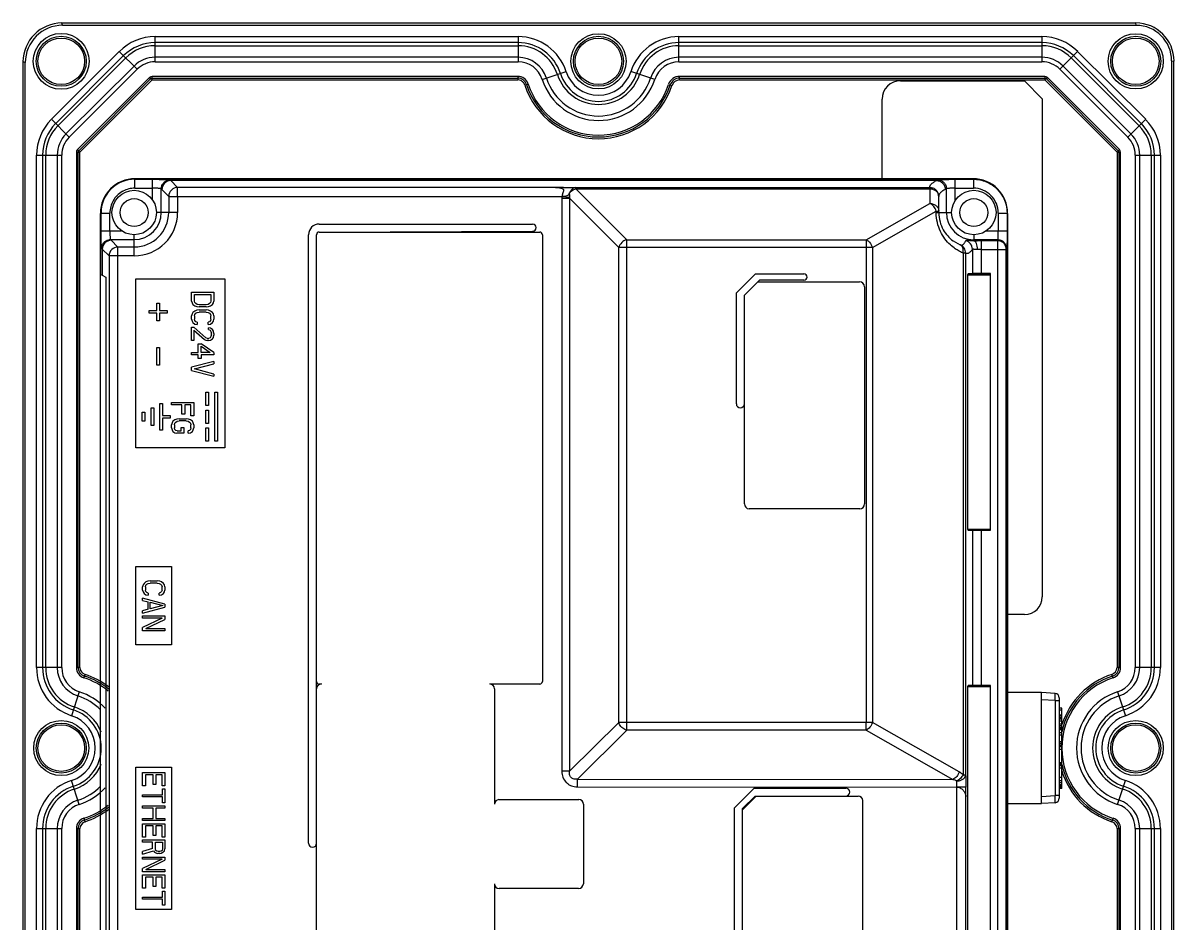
# Model space of a CAD drawing. Header units: millimetres. Extents: x 18 to 147, y 32 to 195.
# Drawn here: x 17.9 to 147.3, y 93.4 to 194.7 of the extents above; entities that cross this region are included whole.
import ezdxf

# ---------------------------------------------------------------- set-up
doc = ezdxf.new("R2010")
doc.units = ezdxf.units.MM
doc.header["$LTSCALE"] = 14.852079
doc.layers.get('0').update_dxf_attribs({"linetype": 'CONTINUOUS'})

msp = doc.modelspace()

# ---------------------------------------------------------------- linework, layer by layer
at = {"color": 7, "linetype": 'CONTINUOUS'}
for p, q in [((22.39, 194.47), (22.32, 194.72)), ((143.06, 194.72), (22.32, 194.72)), ((22.39, 194.47), (143.09, 194.47)), ((143.09, 194.47), (143.06, 194.72)), ((32.79, 190.37), (32.79, 193.21)), ((32.79, 193.21), (73.6, 193.21)), ((73.6, 193.21), (73.6, 190.37)), ((91.69, 190.37), (91.69, 193.21)), ((91.69, 193.21), (132.5, 193.21)), ((132.5, 193.21), (132.5, 190.37)), ((21.13, 183.9), (28.77, 191.54)), ((30.78, 189.54), (28.77, 191.54)), ((73.6, 192.53), (32.79, 192.53)), ((32.79, 192.17), (73.6, 192.17)), ((132.5, 192.53), (91.69, 192.53)), ((91.69, 192.17), (132.5, 192.17)), ((134.51, 189.54), (136.51, 191.54)), ((136.51, 191.54), (144.16, 183.9)), ((17.94, 190.35), (17.94, 36.06)), ((18.2, 190.28), (17.94, 190.35)), ((18.2, 35.95), (18.2, 190.28)), ((29.25, 191.06), (21.61, 183.41)), ((29.5, 190.81), (21.86, 183.16)), ((73.6, 190.88), (32.79, 190.88)), ((32.79, 190.37), (73.6, 190.37)), ((132.5, 190.88), (91.69, 190.88)), ((91.69, 190.37), (132.5, 190.37)), ((143.43, 183.16), (135.78, 190.81)), ((143.68, 183.41), (136.03, 191.06)), ((147.08, 190.47), (147.08, 35.97)), ((147.08, 190.47), (147.34, 190.44)), ((147.34, 36.03), (147.34, 190.44)), ((22.77, 182.25), (30.42, 189.89)), ((30.78, 189.54), (23.13, 181.89)), ((76.31, 188.39), (79.01, 189.26)), ((88.98, 188.39), (86.28, 189.26)), ((142.16, 181.89), (134.51, 189.54)), ((134.87, 189.89), (142.51, 182.25)), ((24.06, 180.49), (32.18, 188.61)), ((24.2, 180.35), (32.32, 188.47)), ((32.46, 188.32), (24.34, 180.21)), ((32.18, 188.61), (32.32, 188.47)), ((32.46, 188.32), (32.35, 188.43)), ((32.46, 188.52), (32.46, 188.72)), ((73.57, 188.72), (32.46, 188.72)), ((32.46, 188.52), (73.57, 188.52)), ((32.46, 188.32), (32.46, 188.51)), ((32.46, 188.32), (73.57, 188.32)), ((73.57, 188.72), (73.57, 188.32)), ((74.74, 187.87), (74.36, 187.75)), ((90.53, 187.83), (90.91, 187.71)), ((91.76, 188.32), (91.76, 188.72)), ((132.83, 188.72), (91.76, 188.72)), ((91.76, 188.52), (132.83, 188.52)), ((91.76, 188.32), (132.83, 188.32)), ((116.59, 188.22), (130.54, 188.22)), ((132.54, 186.22), (130.54, 188.22)), ((132.83, 188.72), (132.83, 188.32)), ((132.83, 188.32), (132.95, 188.45)), ((140.94, 180.21), (132.83, 188.32)), ((132.97, 188.47), (133.11, 188.61)), ((132.97, 188.47), (141.08, 180.35)), ((133.11, 188.61), (141.23, 180.49)), ((114.54, 177.22), (114.54, 186.18)), ((132.54, 186.22), (132.54, 130.23)), ((23.13, 181.89), (21.13, 183.9)), ((144.16, 183.9), (142.16, 181.89)), ((19.46, 122.27), (19.46, 179.88)), ((19.46, 179.88), (22.29, 179.88)), ((20.14, 179.88), (20.14, 122.27)), ((20.49, 122.27), (20.49, 179.88)), ((21.79, 179.88), (21.79, 122.27)), ((22.29, 122.27), (22.29, 179.88)), ((23.94, 180.21), (23.94, 122.29)), ((23.94, 180.21), (24.14, 180.21)), ((24.2, 180.35), (24.06, 180.49)), ((24.14, 122.29), (24.14, 180.21)), ((24.14, 180.21), (24.34, 180.21)), ((24.34, 180.21), (24.22, 180.33)), ((24.34, 122.29), (24.34, 180.21)), ((140.94, 180.21), (141.05, 180.32)), ((140.94, 180.21), (140.94, 122.29)), ((140.94, 180.21), (141.13, 180.21)), ((141.23, 180.49), (141.08, 180.35)), ((141.14, 180.21), (141.14, 122.29)), ((141.14, 180.21), (141.34, 180.21)), ((141.34, 122.29), (141.34, 180.21)), ((142.99, 179.88), (142.99, 122.27)), ((142.99, 179.88), (145.82, 179.88)), ((143.49, 122.27), (143.49, 179.88)), ((144.79, 179.88), (144.79, 122.27)), ((145.14, 122.27), (145.14, 179.88)), ((145.82, 179.88), (145.82, 122.27)), ((30.56, 177.21), (30.51, 177.16)), ((30.51, 176.16), (30.51, 177.16)), ((30.51, 177.16), (32.49, 177.16)), ((30.51, 176.16), (32.49, 176.16)), ((30.54, 177.22), (124.74, 177.22)), ((124.73, 177.21), (30.56, 177.21)), ((32.49, 174.86), (32.49, 177.16)), ((33.49, 173.42), (33.49, 176.09)), ((33.56, 176.02), (33.49, 176.09)), ((34.33, 175.24), (33.56, 176.02)), ((34.49, 177.09), (34.56, 177.02)), ((34.56, 177.02), (35.32, 176.24)), ((120.62, 177.02), (34.56, 177.02)), ((35.32, 175.24), (35.32, 176.24)), ((77.81, 176.24), (35.32, 176.24)), ((78.71, 176.24), (77.81, 176.24)), ((80.1, 176.09), (80.1, 176.22)), ((80.1, 176.22), (119.89, 176.22)), ((80.1, 176.09), (85.81, 170.36)), ((80.1, 176.09), (119.89, 176.09)), ((119.89, 176.22), (119.89, 176.09)), ((119.89, 176.09), (119.89, 174.45)), ((121.76, 173.42), (121.76, 176.09)), ((122.76, 174.81), (122.76, 177.16)), ((122.76, 177.16), (124.79, 177.16)), ((122.76, 176.16), (124.79, 176.16)), ((124.79, 177.16), (124.73, 177.21)), ((124.79, 177.16), (124.79, 176.16)), ((34.33, 175.24), (34.33, 173.42)), ((34.33, 175.24), (78.53, 175.24)), ((35.32, 175.24), (35.32, 173.43)), ((78.52, 175.05), (78.52, 110.61)), ((78.52, 175.05), (79.4, 175.05)), ((78.53, 175.24), (79.38, 175.16)), ((79.4, 175.05), (79.4, 110.61)), ((84.93, 169.48), (79.4, 175.05)), ((120.89, 174.72), (120.89, 175.22)), ((120.89, 173.57), (120.89, 174.72)), ((35.32, 173.42), (32.94, 173.42)), ((112.72, 170.36), (119.89, 174.45)), ((113.44, 169.48), (120.61, 173.58)), ((120.61, 173.42), (120.61, 173.58)), ((120.61, 173.58), (120.89, 173.58)), ((120.61, 173.42), (120.89, 173.42)), ((120.89, 173.42), (120.89, 173.58)), ((120.93, 173.42), (122.34, 173.42)), ((26.64, 53.12), (26.64, 173.32)), ((26.71, 173.36), (26.66, 173.31)), ((26.66, 173.31), (26.66, 166.47)), ((26.71, 171.38), (26.71, 173.36)), ((26.71, 173.36), (27.71, 173.36)), ((27.71, 171.38), (27.71, 173.36)), ((51.24, 172.12), (75.24, 172.12)), ((127.59, 173.36), (127.59, 171.34)), ((127.59, 173.36), (128.59, 173.36)), ((128.59, 173.36), (128.59, 171.34)), ((128.63, 173.31), (128.59, 173.36)), ((128.63, 53.14), (128.63, 173.31)), ((128.64, 173.32), (128.64, 53.12)), ((26.71, 171.38), (29.01, 171.38)), ((30.44, 169.54), (30.44, 170.92)), ((50.04, 102.52), (50.04, 170.92)), ((50.94, 80.95), (50.94, 170.92)), ((51.24, 171.22), (75.24, 171.33)), ((51.24, 171.22), (76.04, 171.22)), ((76.34, 170.92), (76.34, 120.72)), ((124.84, 170.92), (124.84, 170.35)), ((128.59, 171.34), (126.23, 171.34)), ((27.78, 170.38), (27.85, 170.3)), ((27.78, 170.38), (30.44, 170.38)), ((27.85, 170.3), (28.62, 169.54)), ((28.62, 70.52), (28.62, 169.54)), ((30.44, 169.54), (28.62, 169.54)), ((30.44, 168.54), (30.44, 169.54)), ((85.81, 115.24), (85.81, 170.36)), ((85.81, 170.36), (112.72, 170.36)), ((112.72, 170.36), (112.72, 116.11)), ((122.51, 170.24), (123.31, 169.79)), ((124.84, 170.25), (124.84, 170.35)), ((127.53, 170.35), (124.84, 170.35)), ((125.68, 170.26), (125.68, 166.55)), ((125.68, 170.26), (127.51, 170.26)), ((127.5, 170.26), (127.5, 56.11)), ((26.85, 169.3), (26.78, 169.38)), ((26.85, 169.3), (26.85, 166.37)), ((27.62, 168.54), (26.85, 169.3)), ((27.62, 168.54), (27.62, 71.52)), ((30.44, 168.54), (27.62, 168.54)), ((84.93, 116.11), (84.93, 169.48)), ((113.44, 169.48), (84.93, 169.48)), ((113.44, 169.48), (113.44, 116.11)), ((123.64, 168.87), (123.63, 110.22)), ((123.92, 168.87), (123.63, 168.87)), ((123.92, 168.87), (123.92, 110.22)), ((124.68, 169.31), (124.68, 166.55)), ((125.68, 169.26), (128.49, 169.26)), ((128.49, 57.11), (128.49, 169.26)), ((26.66, 166.47), (26.85, 166.37)), ((26.85, 166.37), (27.24, 166.17)), ((27.24, 166.17), (27.24, 72.22)), ((30.64, 146.97), (30.64, 165.97)), ((30.64, 165.97), (40.64, 165.97)), ((40.64, 165.97), (40.64, 146.97)), ((100.29, 166.52), (98.14, 164.38)), ((99.04, 164.12), (100.74, 165.82)), ((100.29, 166.52), (105.74, 166.52)), ((105.74, 165.82), (100.74, 165.82)), ((124.22, 166.52), (124.13, 166.43)), ((124.13, 166.43), (124.13, 137.82)), ((124.13, 166.43), (126.71, 166.43)), ((124.68, 166.55), (124.22, 166.54)), ((124.22, 166.52), (124.22, 166.54)), ((124.22, 166.52), (126.71, 166.52)), ((125.68, 166.55), (124.68, 166.55)), ((126.71, 166.55), (125.68, 166.55)), ((126.71, 137.7), (126.71, 166.55)), ((36.89, 163.47), (36.89, 164.47)), ((36.89, 164.47), (39.39, 164.47)), ((39.39, 164.47), (39.39, 163.47)), ((98.14, 151.92), (98.14, 164.38)), ((100.56, 165.62), (111.99, 165.62)), ((112.54, 165.08), (112.54, 140.66)), ((32.99, 162.4), (32.99, 163.25)), ((32.99, 163.25), (33.29, 163.25)), ((33.29, 163.25), (33.29, 162.4)), ((36.89, 163.47), (36.95, 163.27)), ((36.95, 163.27), (37.05, 163.1)), ((37.05, 163.1), (37.26, 162.93)), ((37.21, 163.47), (37.21, 164.22)), ((37.21, 164.22), (39.07, 164.22)), ((37.26, 163.31), (37.21, 163.47)), ((37.37, 163.18), (37.26, 163.31)), ((37.53, 163.1), (37.37, 163.18)), ((37.74, 163.06), (37.53, 163.1)), ((38.54, 163.06), (37.74, 163.06)), ((38.75, 163.1), (38.54, 163.06)), ((38.91, 163.18), (38.75, 163.1)), ((39.02, 163.31), (38.91, 163.18)), ((39.07, 163.47), (39.02, 163.31)), ((39.02, 162.93), (39.23, 163.1)), ((39.07, 164.22), (39.07, 163.47)), ((39.23, 163.1), (39.34, 163.27)), ((39.34, 163.27), (39.39, 163.47)), ((99.04, 140.66), (99.04, 164.12)), ((32.14, 162.1), (32.14, 162.4)), ((32.14, 162.4), (32.99, 162.4)), ((32.99, 162.1), (32.14, 162.1)), ((32.99, 161.25), (32.99, 162.1)), ((33.29, 162.4), (34.14, 162.4)), ((33.29, 162.1), (33.29, 161.25)), ((34.14, 162.1), (33.29, 162.1)), ((34.14, 162.4), (34.14, 162.1)), ((36.95, 162.02), (36.89, 161.81)), ((36.89, 161.43), (36.89, 161.81)), ((37.05, 162.18), (36.95, 162.02)), ((37.26, 162.35), (37.05, 162.18)), ((37.21, 161.81), (37.26, 161.97)), ((37.21, 161.81), (37.21, 161.43)), ((37.26, 162.93), (37.48, 162.85)), ((37.48, 162.43), (37.26, 162.35)), ((37.26, 161.97), (37.37, 162.1)), ((37.37, 162.1), (37.53, 162.18)), ((37.48, 162.85), (37.74, 162.81)), ((37.74, 162.47), (37.48, 162.43)), ((37.53, 162.18), (37.74, 162.22)), ((38.54, 162.81), (37.74, 162.81)), ((37.74, 162.47), (38.54, 162.47)), ((38.54, 162.22), (37.74, 162.22)), ((38.54, 162.81), (38.81, 162.85)), ((38.81, 162.43), (38.54, 162.47)), ((38.54, 162.22), (38.75, 162.18)), ((38.75, 162.18), (38.91, 162.1)), ((38.81, 162.85), (39.02, 162.93)), ((39.02, 162.35), (38.81, 162.43)), ((38.91, 162.1), (39.02, 161.97)), ((39.23, 162.18), (39.02, 162.35)), ((39.02, 161.97), (39.07, 161.81)), ((39.07, 161.43), (39.07, 161.81)), ((39.34, 162.02), (39.23, 162.18)), ((39.39, 161.81), (39.34, 162.02)), ((39.39, 161.81), (39.39, 161.43)), ((33.29, 161.25), (32.99, 161.25)), ((36.89, 161.43), (36.95, 161.22)), ((36.89, 159.02), (36.89, 160.52)), ((36.89, 160.52), (37.16, 160.52)), ((36.95, 161.22), (37.05, 161.06)), ((37.05, 161.06), (37.26, 160.89)), ((38.49, 159.35), (37.16, 160.52)), ((37.26, 161.27), (37.21, 161.43)), ((37.37, 161.14), (37.26, 161.27)), ((37.26, 160.89), (37.53, 160.85)), ((37.53, 161.1), (37.37, 161.14)), ((37.53, 161.1), (37.53, 160.85)), ((38.91, 161.14), (38.75, 161.1)), ((38.75, 160.85), (38.75, 161.1)), ((38.75, 160.85), (39.02, 160.89)), ((38.81, 160.27), (38.81, 160.47)), ((39.02, 160.43), (38.81, 160.47)), ((39.02, 161.27), (38.91, 161.14)), ((39.07, 161.43), (39.02, 161.27)), ((39.02, 160.89), (39.23, 161.06)), ((39.23, 161.06), (39.34, 161.22)), ((39.34, 161.22), (39.39, 161.43)), ((37.16, 160.18), (37.16, 159.02)), ((37.16, 160.18), (38.33, 159.14)), ((38.7, 159.27), (38.49, 159.35)), ((38.7, 159.27), (38.81, 159.27)), ((38.81, 160.27), (38.97, 160.18)), ((38.97, 159.35), (38.81, 159.27)), ((38.97, 160.18), (39.07, 160.06)), ((39.07, 159.47), (38.97, 159.35)), ((39.23, 160.27), (39.02, 160.43)), ((39.02, 159.06), (39.23, 159.22)), ((39.07, 160.06), (39.13, 159.85)), ((39.13, 159.68), (39.07, 159.47)), ((39.13, 159.68), (39.13, 159.85)), ((39.34, 160.1), (39.23, 160.27)), ((39.23, 159.22), (39.34, 159.39)), ((39.39, 159.81), (39.34, 160.1)), ((39.34, 159.39), (39.39, 159.64)), ((39.39, 159.81), (39.39, 159.64)), ((32.99, 156.25), (32.99, 158.25)), ((32.99, 158.25), (33.29, 158.25)), ((33.29, 158.25), (33.29, 156.25)), ((37.16, 159.02), (36.89, 159.02)), ((37.64, 157.68), (37.64, 158.68)), ((37.64, 158.68), (37.96, 158.68)), ((39.39, 157.68), (37.96, 158.68)), ((37.96, 157.68), (37.96, 158.39)), ((37.96, 158.39), (38.97, 157.68)), ((38.33, 159.14), (38.49, 159.06)), ((38.49, 159.06), (38.7, 159.02)), ((38.81, 159.02), (38.7, 159.02)), ((38.81, 159.02), (39.02, 159.06)), ((36.89, 157.43), (36.89, 157.68)), ((36.89, 157.68), (37.64, 157.68)), ((37.64, 157.43), (36.89, 157.43)), ((39.39, 156.68), (36.89, 156.02)), ((37.64, 157.02), (37.64, 157.43)), ((37.96, 157.02), (37.64, 157.02)), ((38.97, 157.68), (37.96, 157.68)), ((37.96, 157.43), (37.96, 157.02)), ((39.39, 157.43), (37.96, 157.43)), ((39.39, 157.68), (39.39, 157.43)), ((39.39, 156.68), (39.39, 156.43)), ((33.29, 156.25), (32.99, 156.25)), ((36.89, 155.68), (36.89, 156.02)), ((36.89, 155.68), (39.39, 155.02)), ((37.21, 155.85), (39.39, 156.43)), ((39.39, 155.27), (37.21, 155.85)), ((39.39, 155.27), (39.39, 155.02)), ((38.49, 151.72), (38.49, 153.22)), ((38.49, 153.22), (38.79, 153.22)), ((38.79, 153.22), (38.79, 151.72)), ((39.49, 147.72), (39.49, 153.22)), ((39.49, 153.22), (39.79, 153.22)), ((39.79, 153.22), (39.79, 147.72)), ((32.34, 149.47), (32.34, 151.47)), ((32.34, 151.47), (32.64, 151.47)), ((32.64, 151.47), (32.64, 149.47)), ((33.34, 148.97), (33.34, 151.97)), ((33.34, 151.97), (33.64, 151.97)), ((33.64, 151.97), (33.64, 150.62)), ((34.64, 151.82), (34.64, 152.07)), ((34.64, 152.07), (37.14, 152.07)), ((35.81, 151.82), (34.64, 151.82)), ((35.81, 150.74), (35.81, 151.82)), ((36.13, 151.82), (36.13, 150.74)), ((36.82, 151.82), (36.13, 151.82)), ((36.82, 150.57), (36.82, 151.82)), ((37.14, 152.07), (37.14, 150.57)), ((38.79, 151.72), (38.49, 151.72)), ((31.34, 149.97), (31.34, 150.97)), ((31.34, 150.97), (31.64, 150.97)), ((31.64, 150.97), (31.64, 149.97)), ((33.64, 150.62), (34.49, 150.62)), ((33.64, 150.32), (33.64, 148.97)), ((34.49, 150.32), (33.64, 150.32)), ((34.49, 150.62), (34.49, 150.32)), ((35.01, 150.12), (34.8, 149.95)), ((35.23, 150.2), (35.01, 150.12)), ((35.49, 150.24), (35.23, 150.2)), ((35.49, 150.24), (36.29, 150.24)), ((36.13, 150.74), (35.81, 150.74)), ((36.56, 150.2), (36.29, 150.24)), ((36.77, 150.12), (36.56, 150.2)), ((36.98, 149.95), (36.77, 150.12)), ((37.14, 150.57), (36.82, 150.57)), ((38.49, 149.72), (38.49, 151.22)), ((38.49, 151.22), (38.79, 151.22)), ((38.79, 151.22), (38.79, 149.72)), ((31.64, 149.97), (31.34, 149.97)), ((32.64, 149.47), (32.34, 149.47)), ((33.64, 148.97), (33.34, 148.97)), ((34.7, 149.78), (34.64, 149.57)), ((34.64, 149.2), (34.64, 149.57)), ((34.64, 149.2), (34.7, 148.99)), ((34.8, 149.95), (34.7, 149.78)), ((34.7, 148.99), (34.8, 148.82)), ((34.8, 148.82), (35.01, 148.66)), ((34.96, 149.57), (35.01, 149.74)), ((34.96, 149.57), (34.96, 149.2)), ((35.01, 149.03), (34.96, 149.2)), ((35.01, 149.74), (35.12, 149.87)), ((35.12, 148.91), (35.01, 149.03)), ((35.12, 149.87), (35.28, 149.95)), ((35.28, 148.87), (35.12, 148.91)), ((35.28, 149.95), (35.49, 149.99)), ((35.28, 148.87), (35.71, 148.87)), ((36.29, 149.99), (35.49, 149.99)), ((35.71, 148.87), (35.71, 149.24)), ((35.71, 149.24), (36.03, 149.24)), ((36.03, 149.24), (36.03, 148.62)), ((36.29, 149.99), (36.5, 149.95)), ((36.5, 149.95), (36.66, 149.87)), ((36.66, 148.91), (36.5, 148.87)), ((36.5, 148.62), (36.5, 148.87)), ((36.66, 149.87), (36.77, 149.74)), ((36.77, 149.03), (36.66, 148.91)), ((36.77, 149.74), (36.82, 149.57)), ((36.82, 149.2), (36.77, 149.03)), ((36.77, 148.66), (36.98, 148.82)), ((36.82, 149.2), (36.82, 149.57)), ((37.09, 149.78), (36.98, 149.95)), ((36.98, 148.82), (37.09, 148.99)), ((37.14, 149.57), (37.09, 149.78)), ((37.09, 148.99), (37.14, 149.2)), ((37.14, 149.57), (37.14, 149.2)), ((38.79, 149.72), (38.49, 149.72)), ((38.49, 147.72), (38.49, 149.22)), ((38.49, 149.22), (38.79, 149.22)), ((38.79, 149.22), (38.79, 147.72)), ((35.01, 148.66), (35.23, 148.62)), ((36.03, 148.62), (35.23, 148.62)), ((36.5, 148.62), (36.77, 148.66)), ((38.79, 147.72), (38.49, 147.72)), ((39.79, 147.72), (39.49, 147.72)), ((40.64, 146.97), (30.64, 146.97)), ((112.01, 140.12), (99.58, 140.12)), ((124.13, 137.82), (126.71, 137.82)), ((124.13, 137.82), (124.22, 137.72)), ((124.22, 137.72), (126.71, 137.72)), ((124.22, 137.71), (124.22, 137.72)), ((124.22, 137.71), (124.68, 137.7)), ((124.68, 137.7), (125.68, 137.7)), ((124.68, 137.7), (124.68, 120.25)), ((126.71, 137.7), (125.68, 137.7)), ((125.68, 137.7), (125.68, 120.25)), ((30.64, 124.82), (30.64, 133.62)), ((30.64, 133.62), (34.64, 133.62)), ((34.64, 133.62), (34.64, 124.82)), ((32.24, 132.02), (31.98, 131.98)), ((32.24, 132.02), (33.04, 132.02)), ((33.31, 131.98), (33.04, 132.02)), ((31.45, 131.57), (31.39, 131.36)), ((31.39, 130.98), (31.39, 131.36)), ((31.39, 130.98), (31.45, 130.77)), ((31.55, 131.73), (31.45, 131.57)), ((31.45, 130.77), (31.55, 130.61)), ((31.76, 131.9), (31.55, 131.73)), ((31.71, 131.36), (31.76, 131.52)), ((31.71, 131.36), (31.71, 130.98)), ((31.76, 130.82), (31.71, 130.98)), ((31.98, 131.98), (31.76, 131.9)), ((31.76, 131.52), (31.87, 131.65)), ((31.87, 130.69), (31.76, 130.82)), ((31.87, 131.65), (32.03, 131.73)), ((32.03, 131.73), (32.24, 131.77)), ((33.04, 131.77), (32.24, 131.77)), ((33.04, 131.77), (33.25, 131.73)), ((33.25, 131.73), (33.41, 131.65)), ((33.52, 131.9), (33.31, 131.98)), ((33.41, 131.65), (33.52, 131.52)), ((33.52, 130.82), (33.41, 130.69)), ((33.73, 131.73), (33.52, 131.9)), ((33.52, 131.52), (33.57, 131.36)), ((33.57, 130.98), (33.52, 130.82)), ((33.57, 130.98), (33.57, 131.36)), ((33.84, 131.57), (33.73, 131.73)), ((33.73, 130.61), (33.84, 130.77)), ((33.89, 131.36), (33.84, 131.57)), ((33.84, 130.77), (33.89, 130.98)), ((33.89, 131.36), (33.89, 130.98)), ((31.39, 129.82), (31.39, 130.07)), ((33.89, 129.4), (31.39, 130.07)), ((31.39, 129.82), (32.03, 129.65)), ((31.55, 130.61), (31.76, 130.44)), ((31.76, 130.44), (32.03, 130.4)), ((32.03, 130.65), (31.87, 130.69)), ((32.03, 130.65), (32.03, 130.4)), ((32.03, 128.82), (32.03, 129.65)), ((32.24, 128.86), (32.24, 129.61)), ((32.24, 129.61), (33.68, 129.23)), ((33.41, 130.69), (33.25, 130.65)), ((33.25, 130.4), (33.25, 130.65)), ((33.25, 130.4), (33.52, 130.44)), ((33.52, 130.44), (33.73, 130.61)), ((33.89, 129.4), (33.89, 129.07)), ((31.39, 128.4), (33.89, 129.07)), ((32.03, 128.82), (31.39, 128.65)), ((31.39, 128.4), (31.39, 128.65)), ((33.68, 129.23), (32.24, 128.86)), ((130.53, 128.22), (128.64, 128.22)), ((31.39, 127.82), (31.39, 128.07)), ((31.39, 128.07), (33.89, 128.07)), ((33.57, 127.82), (31.39, 126.77)), ((33.57, 127.82), (31.39, 127.82)), ((31.76, 126.65), (33.89, 127.69)), ((33.89, 128.07), (33.89, 127.69)), ((31.39, 126.4), (31.39, 126.77)), ((33.89, 126.4), (31.39, 126.4)), ((31.76, 126.65), (33.89, 126.65)), ((33.89, 126.65), (33.89, 126.4)), ((34.64, 124.82), (30.64, 124.82)), ((22.29, 122.27), (19.46, 122.27)), ((24.34, 122.29), (23.94, 122.29)), ((141.34, 122.29), (140.94, 122.29)), ((145.82, 122.27), (142.99, 122.27)), ((24.79, 121.12), (24.92, 121.5)), ((51.49, 120.42), (51.24, 120.42)), ((76.04, 120.42), (70.41, 120.42)), ((140.49, 121.12), (140.37, 121.5)), ((24.27, 119.56), (23.41, 116.86)), ((70.94, 119.89), (70.94, 106.91)), ((124.22, 120.22), (124.13, 120.13)), ((124.13, 120.13), (126.71, 120.13)), ((124.13, 120.13), (124.13, 60.02)), ((124.68, 120.25), (124.22, 120.24)), ((124.22, 120.22), (124.22, 120.24)), ((124.22, 120.22), (126.71, 120.22)), ((125.68, 120.25), (124.68, 120.25)), ((126.71, 120.25), (125.68, 120.25)), ((126.71, 59.9), (126.71, 120.25)), ((132.44, 119.47), (128.64, 119.47)), ((133.98, 119.37), (132.44, 119.47)), ((132.44, 106.97), (132.44, 119.47)), ((141.01, 119.56), (141.88, 116.86)), ((133.98, 118.57), (132.44, 118.64)), ((133.98, 118.57), (134.44, 118.57)), ((133.98, 118.57), (133.98, 107.9)), ((134.44, 118.87), (134.44, 107.58)), ((134.74, 117.72), (134.44, 117.72)), ((134.74, 117.47), (134.44, 117.47)), ((134.74, 116.92), (134.44, 116.92)), ((134.74, 116.88), (134.44, 116.88)), ((134.74, 116.8), (134.44, 116.8)), ((134.74, 116.63), (134.44, 116.63)), ((134.74, 116.47), (134.44, 116.47)), ((134.74, 108.68), (134.74, 117.72)), ((84.93, 116.11), (79.4, 110.61)), ((80.27, 109.73), (85.81, 115.24)), ((112.72, 116.11), (84.93, 116.11)), ((112.72, 115.23), (85.81, 115.24)), ((113.44, 116.11), (112.72, 116.11)), ((112.72, 115.23), (112.72, 116.11)), ((112.72, 115.23), (122.48, 109.7)), ((123.19, 110.56), (113.44, 116.11)), ((134.74, 116.26), (134.44, 116.26)), ((134.74, 115.92), (134.44, 115.92)), ((134.74, 115.72), (134.44, 115.72)), ((134.74, 115.55), (134.44, 115.55)), ((134.74, 115.38), (134.44, 115.38)), ((134.74, 115.3), (134.44, 115.3)), ((134.74, 115.26), (134.44, 115.26)), ((134.74, 114.92), (134.44, 114.92)), ((134.74, 114.67), (134.44, 114.67)), ((134.74, 113.92), (134.44, 113.92)), ((134.74, 113.72), (134.44, 113.72)), ((134.74, 113.55), (134.44, 113.55)), ((134.74, 113.42), (134.44, 113.42)), ((134.74, 113.38), (134.44, 113.38)), ((134.74, 113.34), (134.44, 113.34)), ((134.74, 113.05), (134.44, 113.05)), ((134.74, 111.55), (134.44, 111.55)), ((134.74, 111.47), (134.44, 111.47)), ((134.74, 111.38), (134.44, 111.38)), ((134.74, 111.34), (134.44, 111.34)), ((30.64, 95.07), (30.64, 111.07)), ((30.64, 111.07), (34.64, 111.07)), ((31.39, 108.97), (31.39, 110.47)), ((31.39, 110.47), (33.89, 110.47)), ((31.71, 110.22), (31.71, 108.97)), ((32.56, 110.22), (31.71, 110.22)), ((32.56, 109.14), (32.56, 110.22)), ((32.88, 110.22), (32.88, 109.14)), ((33.57, 110.22), (32.88, 110.22)), ((33.57, 108.97), (33.57, 110.22)), ((33.89, 110.47), (33.89, 108.97)), ((34.64, 111.07), (34.64, 95.07)), ((79.4, 110.61), (78.52, 110.61)), ((123.63, 110.22), (123.92, 110.22)), ((134.74, 111.22), (134.44, 111.22)), ((134.74, 110.97), (134.44, 110.97)), ((24.27, 106.89), (23.41, 109.59)), ((31.71, 108.97), (31.39, 108.97)), ((32.88, 109.14), (32.56, 109.14)), ((33.89, 108.97), (33.57, 108.97)), ((80.27, 108.87), (80.27, 109.74)), ((80.27, 109.73), (122.48, 109.7)), ((80.27, 108.87), (122.94, 108.82)), ((100.15, 108.72), (97.94, 106.51)), ((100.15, 108.72), (110.44, 108.72)), ((123.94, 108.82), (122.94, 108.82)), ((122.94, 57.52), (122.94, 108.82)), ((123.94, 107.74), (123.94, 108.82)), ((134.74, 109.92), (134.44, 109.92)), ((134.74, 109.55), (134.44, 109.55)), ((134.74, 109.31), (134.44, 109.31)), ((134.74, 109.1), (134.44, 109.1)), ((134.74, 108.93), (134.44, 108.93)), ((134.74, 108.77), (134.44, 108.77)), ((141.01, 106.89), (141.88, 109.59)), ((31.39, 107.72), (31.39, 107.97)), ((31.39, 107.97), (33.63, 107.97)), ((33.63, 107.72), (31.39, 107.72)), ((33.63, 107.97), (33.63, 108.64)), ((33.63, 108.64), (33.89, 108.64)), ((33.63, 107.06), (33.63, 107.72)), ((33.89, 108.64), (33.89, 107.06)), ((71.45, 107.42), (80.44, 107.42)), ((98.84, 106.42), (100.24, 107.82)), ((100.37, 107.82), (98.84, 106.29)), ((100.24, 107.82), (111.84, 107.82)), ((123.94, 57.52), (123.94, 107.74)), ((132.44, 107.77), (133.98, 107.9)), ((134.44, 107.9), (133.98, 107.9)), ((134.74, 108.68), (134.44, 108.68)), ((31.39, 106.47), (31.39, 106.72)), ((31.39, 106.72), (33.89, 106.72)), ((32.56, 106.47), (31.39, 106.47)), ((32.56, 105.31), (32.56, 106.47)), ((32.88, 106.47), (32.88, 105.31)), ((33.89, 106.47), (32.88, 106.47)), ((33.89, 107.06), (33.63, 107.06)), ((33.89, 106.72), (33.89, 106.47)), ((80.94, 106.92), (80.94, 97.97)), ((97.94, 77.91), (97.94, 106.51)), ((98.84, 53.33), (98.84, 106.42)), ((112.34, 107.32), (112.34, 53.32)), ((128.64, 106.97), (132.44, 106.97)), ((133.98, 107.08), (132.44, 106.97)), ((24.79, 105.33), (24.91, 104.95)), ((31.39, 105.06), (31.39, 105.31)), ((31.39, 105.31), (32.56, 105.31)), ((33.89, 105.06), (31.39, 105.06)), ((32.88, 105.31), (33.89, 105.31)), ((33.89, 105.31), (33.89, 105.06)), ((140.49, 105.33), (140.37, 104.95)), ((19.46, 46.57), (19.46, 104.18)), ((19.46, 104.18), (22.29, 104.18)), ((20.14, 104.18), (20.14, 46.57)), ((20.49, 46.57), (20.49, 104.18)), ((21.79, 104.18), (21.79, 46.57)), ((22.29, 46.57), (22.29, 104.18)), ((23.94, 104.16), (23.94, 46.24)), ((23.94, 104.16), (24.34, 104.16)), ((24.14, 46.24), (24.14, 104.16)), ((24.34, 46.24), (24.34, 104.16)), ((31.39, 103.22), (31.39, 104.72)), ((31.39, 104.72), (33.89, 104.72)), ((31.71, 104.47), (31.71, 103.22)), ((32.56, 104.47), (31.71, 104.47)), ((32.56, 103.39), (32.56, 104.47)), ((32.88, 104.47), (32.88, 103.39)), ((33.57, 104.47), (32.88, 104.47)), ((33.57, 103.22), (33.57, 104.47)), ((33.89, 104.72), (33.89, 103.22)), ((140.94, 104.16), (141.34, 104.16)), ((140.94, 104.16), (140.94, 46.24)), ((141.14, 104.16), (141.14, 46.24)), ((141.34, 46.24), (141.34, 104.16)), ((142.99, 104.18), (145.82, 104.18)), ((142.99, 104.18), (142.99, 46.57)), ((143.49, 46.57), (143.49, 104.18)), ((144.79, 104.18), (144.79, 46.57)), ((145.14, 46.57), (145.14, 104.18)), ((145.82, 104.18), (145.82, 46.57)), ((31.71, 103.22), (31.39, 103.22)), ((31.39, 102.64), (31.39, 102.89)), ((31.39, 102.89), (33.89, 102.89)), ((32.51, 102.64), (31.39, 102.64)), ((32.51, 101.93), (32.51, 102.64)), ((32.88, 103.39), (32.56, 103.39)), ((32.83, 101.85), (32.83, 102.64)), ((32.83, 102.64), (33.63, 102.64)), ((33.89, 103.22), (33.57, 103.22)), ((33.63, 102.64), (33.63, 101.85)), ((33.89, 102.89), (33.89, 101.89)), ((32.51, 101.93), (31.39, 101.6)), ((31.39, 101.31), (32.62, 101.68)), ((31.39, 101.31), (31.39, 101.6)), ((31.39, 100.72), (31.39, 100.97)), ((31.39, 100.97), (33.89, 100.97)), ((32.62, 101.68), (32.72, 101.52)), ((32.72, 101.52), (32.94, 101.39)), ((32.88, 101.72), (32.83, 101.85)), ((32.99, 101.64), (32.88, 101.72)), ((32.94, 101.39), (33.09, 101.35)), ((33.15, 101.6), (32.99, 101.64)), ((33.31, 101.35), (33.09, 101.35)), ((33.31, 101.6), (33.15, 101.6)), ((33.47, 101.64), (33.31, 101.6)), ((33.31, 101.35), (33.47, 101.39)), ((33.57, 101.72), (33.47, 101.64)), ((33.47, 101.39), (33.68, 101.52)), ((33.63, 101.85), (33.57, 101.72)), ((33.68, 101.52), (33.84, 101.68)), ((33.84, 101.68), (33.89, 101.89)), ((33.89, 100.97), (33.89, 100.6)), ((33.57, 100.72), (31.39, 99.68)), ((33.57, 100.72), (31.39, 100.72)), ((31.39, 99.31), (31.39, 99.68)), ((31.76, 99.56), (33.89, 100.6)), ((33.89, 99.31), (31.39, 99.31)), ((31.39, 97.47), (31.39, 98.97)), ((31.39, 98.97), (33.89, 98.97)), ((31.71, 98.72), (31.71, 97.47)), ((32.56, 98.72), (31.71, 98.72)), ((31.76, 99.56), (33.89, 99.56)), ((32.56, 97.64), (32.56, 98.72)), ((32.88, 98.72), (32.88, 97.64)), ((33.57, 98.72), (32.88, 98.72)), ((33.57, 97.47), (33.57, 98.72)), ((33.89, 99.56), (33.89, 99.31)), ((33.89, 98.97), (33.89, 97.47)), ((31.71, 97.47), (31.39, 97.47)), ((32.88, 97.64), (32.56, 97.64)), ((33.89, 97.47), (33.57, 97.47)), ((33.63, 96.47), (33.63, 97.14)), ((33.63, 97.14), (33.89, 97.14)), ((33.89, 97.14), (33.89, 95.56)), ((70.94, 97.95), (70.94, 80.91)), ((80.4, 97.42), (71.47, 97.42)), ((31.39, 96.22), (31.39, 96.47)), ((31.39, 96.47), (33.63, 96.47)), ((33.63, 96.22), (31.39, 96.22)), ((33.63, 95.56), (33.63, 96.22)), ((34.64, 95.07), (30.64, 95.07)), ((33.89, 95.56), (33.63, 95.56))]:
    msp.add_line(p, q, dxfattribs=at)
for centre, radius in [((22.24, 190.42), 3.14), ((22.24, 190.42), 2.81), ((22.24, 190.42), 2.62), ((82.64, 190.42), 3.1), ((82.64, 190.42), 2.81), ((82.64, 190.42), 2.62), ((143.04, 190.42), 3.1), ((143.04, 190.42), 2.81), ((143.04, 190.42), 2.62), ((30.44, 173.42), 2.5), ((30.44, 173.42), 1.57), ((124.84, 173.42), 2.5), ((124.84, 173.42), 1.57), ((22.24, 113.22), 3.1), ((22.24, 113.22), 2.81), ((22.24, 113.22), 2.62), ((143.04, 113.22), 3.1), ((143.04, 113.22), 2.81), ((143.04, 113.22), 2.62)]:
    msp.add_circle(centre, radius, dxfattribs=at)
for centre, radius, start, end in [((22.32, 190.35), 4.38, 90.004, 179.996), ((22.39, 190.28), 4.19, 90.004, 179.996), ((143.06, 190.44), 4.29, 0.004, 89.996), ((143.09, 190.47), 3.99, 0.004, 89.996), ((32.79, 187.52), 5.68, 90, 135), ((73.6, 187.52), 5.68, 17.7735, 90), ((91.69, 187.52), 5.68, 90, 162.2261), ((132.5, 187.52), 5.68, 45, 90), ((32.79, 187.52), 5, 90, 135), ((32.79, 187.52), 4.65, 90, 135), ((73.6, 187.52), 5, 17.774, 90), ((73.6, 187.52), 4.65, 17.774, 90), ((91.69, 187.52), 5, 90, 162.226), ((91.69, 187.52), 4.65, 90, 162.226), ((132.5, 187.52), 5, 45, 90), ((132.5, 187.52), 4.65, 45, 90), ((32.79, 187.52), 3.35, 90, 135), ((32.79, 187.52), 2.85, 90, 135), ((73.6, 187.52), 3.35, 17.774, 90), ((73.6, 187.52), 2.85, 17.774, 90), ((91.69, 187.52), 3.35, 90, 162.226), ((91.69, 187.52), 2.85, 90, 162.226), ((132.5, 187.52), 3.35, 45, 90), ((132.5, 187.52), 2.85, 45, 90), ((82.64, 190.42), 4.85, 197.7739, 342.226), ((82.64, 190.42), 4.5, 197.774, 342.226), ((82.64, 190.42), 3.82, 197.7747, 342.2259), ((32.46, 188.32), 0.4, 90, 135), ((32.46, 188.32), 0.2, 90, 135), ((73.57, 187.5), 1.23, 17.9021, 90), ((73.57, 187.5), 1.03, 17.9021, 90), ((82.64, 190.42), 8.7, 197.8838, 341.8039), ((82.64, 190.42), 8.5, 197.9021, 341.8039), ((82.64, 190.42), 8.3, 197.9021, 341.8039), ((82.64, 190.42), 6.65, 197.774, 342.226), ((82.64, 190.42), 6.15, 197.7739, 342.226), ((91.76, 187.43), 1.3, 90, 161.8039), ((91.76, 187.43), 1.1, 90, 161.8039), ((91.76, 187.43), 0.897, 90, 161.8039), ((116.59, 186.18), 2.05, 90, 180), ((132.83, 188.32), 0.4, 45, 90), ((132.83, 188.32), 0.2, 45, 90), ((25.14, 179.88), 5.68, 135, 180), ((140.14, 179.88), 5.68, 360, 45), ((25.14, 179.88), 5, 135, 180), ((25.14, 179.88), 4.65, 135, 180), ((140.14, 179.88), 4.65, 0, 45), ((140.14, 179.88), 5, 0, 45), ((25.14, 179.88), 3.35, 135, 180), ((25.14, 179.88), 2.85, 135, 180), ((140.14, 179.88), 2.85, 0, 45), ((140.14, 179.88), 3.35, 0, 45), ((24.34, 180.21), 0.4, 135, 180), ((24.34, 180.21), 0.2, 135, 180), ((140.94, 180.21), 0.2, 0, 45), ((140.94, 180.21), 0.4, 0, 45), ((30.54, 173.32), 3.9, 90.004, 179.996), ((30.56, 173.31), 3.9, 90.0088, 179.9944), ((30.51, 173.36), 3.8, 89.9928, 180.0072), ((34.56, 176.01), 1, 90.0774, 179.9163), ((35.33, 175.24), 1, 90.0778, 179.9213), ((123.18, 172.5), 5.19, 117.7485, 119.5563), ((124.2, 171.47), 5.23, 117.8081, 119.5993), ((124.72, 173.31), 3.9, 0.0088, 89.9944), ((124.74, 173.32), 3.9, 0.004, 89.996), ((30.52, 173.35), 2.81, 118.2615, 120.427), ((80.62, 175.05), 2.1, 174.7058, 180.028), ((80.66, 175.25), 1.28, 183.9826, 189.1797), ((30.44, 173.43), 4.88, 270.0096, 360), ((30.44, 173.43), 3.05, 270.0026, 359.9971), ((30.44, 173.43), 3.88, 270.0026, 359.9971), ((126.23, 173.47), 5.62, 180.4961, 181.0197), ((124.84, 173.43), 3.08, 180.004, 269.996), ((51.24, 170.92), 1.2, 90, 180), ((75.24, 171.72), 0.4, 270.2387, 90), ((51.24, 170.92), 0.3, 90.2387, 180), ((76.04, 170.92), 0.3, 0, 90), ((27.85, 169.3), 1, 90.0795, 179.9187), ((28.62, 168.54), 1, 90.0787, 179.9209), ((122.29, 172.62), 5.71, 335.5834, 336.4953), ((123.3, 171.62), 5.7, 335.628, 336.5431), ((105.74, 166.17), 0.35, 270, 90), ((111.99, 165.08), 0.549, 0, 90), ((98.59, 151.92), 0.45, 180, 360), ((99.58, 140.66), 0.535, 180, 270), ((112.01, 140.66), 0.536, 270, 360), ((130.53, 130.23), 2.01, 270, 360), ((25.14, 122.27), 5.68, 180, 252.2261), ((25.14, 122.27), 5, 180, 252.226), ((25.14, 122.27), 4.65, 180, 252.226), ((25.14, 122.27), 3.35, 180, 252.226), ((25.14, 122.27), 2.85, 180, 252.226), ((25.17, 122.29), 1.23, 180, 252.1075), ((25.17, 122.29), 1.03, 180, 252.1075), ((25.17, 122.29), 0.827, 180, 252.1075), ((140.11, 122.29), 0.828, 287.8964, 360), ((140.11, 122.29), 1.03, 287.8964, 360), ((140.11, 122.29), 1.23, 287.8964, 360), ((140.14, 122.27), 2.85, 287.774, 0), ((140.14, 122.27), 3.35, 287.774, 360), ((140.14, 122.27), 4.65, 287.774, 360), ((140.14, 122.27), 5, 287.774, 360), ((140.14, 122.27), 5.68, 287.7739, 360), ((22.24, 113.22), 8.3, 50.5315, 72.1075), ((22.24, 113.22), 8.5, 51.3428, 72.1075), ((22.24, 113.22), 8.7, 52.4369, 72.1075), ((51.24, 120.72), 0.3, 180, 270), ((51.49, 119.88), 0.546, 90, 180), ((70.41, 119.89), 0.536, 0, 90), ((76.04, 120.72), 0.3, 270, 360), ((143.04, 113.22), 8.5, 107.8964, 167.6147), ((143.04, 113.22), 8.3, 107.8964, 252.1197), ((143.04, 113.22), 8.7, 107.8964, 162.3073), ((22.24, 113.22), 6.15, 44.1374, 72.226), ((22.24, 113.22), 6.65, 42.2041, 72.226), ((133.94, 118.87), 0.5, 0, 86.1371), ((143.04, 113.22), 6.65, 107.774, 252.226), ((143.04, 113.22), 6.15, 107.774, 252.226), ((22.24, 113.22), 4.85, 21.8235, 72.226), ((143.04, 113.22), 4.85, 107.774, 252.226), ((22.24, 113.22), 3.82, 287.7747, 72.2259), ((22.24, 113.22), 4.5, 287.774, 72.226), ((143.04, 113.22), 4.5, 107.774, 252.226), ((143.04, 113.22), 3.82, 107.7741, 252.2259), ((22.24, 113.22), 4.85, 287.7739, 338.1765), ((143.04, 113.22), 8.5, 192.6406, 252.1197), ((143.04, 113.22), 8.7, 197.1232, 252.1197), ((25.14, 104.18), 5.68, 107.7735, 180), ((25.14, 104.18), 5, 107.774, 180), ((22.24, 113.22), 6.15, 287.7739, 315.8626), ((22.24, 113.22), 6.65, 287.774, 317.7959), ((110.44, 108.27), 0.45, 270, 90), ((140.14, 104.18), 5, 0, 72.226), ((140.14, 104.18), 5.68, 0, 72.2261), ((25.14, 104.18), 4.65, 107.774, 180), ((71.45, 106.91), 0.51, 90, 180), ((80.44, 106.92), 0.502, 0, 90), ((111.84, 107.32), 0.507, 0, 90), ((133.94, 107.58), 0.5, 273.8629, 360), ((140.14, 104.18), 4.65, 0, 72.226), ((25.14, 104.18), 3.35, 107.774, 180), ((25.14, 104.18), 2.85, 107.774, 180), ((22.24, 113.22), 8.3, 287.8862, 309.4684), ((22.24, 113.22), 8.5, 287.8862, 308.6569), ((22.24, 113.22), 8.7, 287.8862, 307.5663), ((140.14, 104.18), 2.85, 360, 72.226), ((140.14, 104.18), 3.35, 0, 72.226), ((25.17, 104.16), 1.23, 107.8862, 180), ((25.17, 104.16), 1.03, 107.8862, 180), ((25.17, 104.16), 0.826, 107.8862, 180), ((140.12, 104.16), 0.824, 0, 72.1197), ((140.12, 104.16), 1.02, 0, 72.1197), ((140.12, 104.16), 1.22, 0, 72.1197), ((50.49, 102.52), 0.45, 180, 360), ((71.47, 97.95), 0.524, 180, 270), ((80.4, 97.97), 0.541, 270, 360)]:
    msp.add_arc(centre, radius, start, end, dxfattribs=at)
for points in [[(73.91, 188.25), (73.81, 188.3), (73.69, 188.32), (73.57, 188.32)], [(74.19, 188.05), (74.11, 188.14), (74.02, 188.21), (73.91, 188.25)], [(74.36, 187.75), (74.33, 187.86), (74.27, 187.97), (74.19, 188.05)]]:
    msp.add_open_spline(points, degree=3, dxfattribs=at)
for points, knots in [([(30.51, 176.16), (30.28, 176.16), (29.82, 176.1), (29.39, 175.94), (29.18, 175.83)], [0, 0, 0, 0, 0.500068, 1, 1, 1, 1]), ([(32.49, 177.16), (32.62, 177.16), (32.87, 177.16), (33.23, 177.15), (33.57, 177.15), (33.87, 177.14), (34.08, 177.13), (34.23, 177.12), (34.31, 177.12), (34.38, 177.11), (34.44, 177.11), (34.47, 177.1), (34.49, 177.1), (34.49, 177.09)], [0, 0, 0, 0, 0.190868, 0.37466, 0.544582, 0.694546, 0.818947, 0.870168, 0.913388, 0.948157, 0.974245, 0.991509, 1, 1, 1, 1]), ([(33.49, 176.09), (33.49, 176.1), (33.48, 176.1), (33.46, 176.11), (33.44, 176.11), (33.39, 176.12), (33.3, 176.13), (33.18, 176.14), (33.03, 176.15), (32.86, 176.16), (32.68, 176.16), (32.56, 176.16), (32.49, 176.16)], [0, 0, 0, 0, 0.010223, 0.028319, 0.05487, 0.089887, 0.184405, 0.308516, 0.45793, 0.627116, 0.81005, 1, 1, 1, 1]), ([(33.49, 176.09), (33.49, 176.22), (33.54, 176.48), (33.77, 176.82), (34.1, 177.04), (34.36, 177.09), (34.49, 177.09)], [0, 0, 0, 0, 0.249946, 0.49999, 0.750039, 1, 1, 1, 1]), ([(77.81, 176.24), (77.89, 176.24), (78.03, 176.24), (78.22, 176.21), (78.36, 176.19), (78.46, 176.16), (78.56, 176.13), (78.64, 176.08), (78.7, 176), (78.72, 175.91), (78.7, 175.81), (78.67, 175.71), (78.63, 175.6), (78.58, 175.45), (78.55, 175.32), (78.53, 175.24)], [0, 0, 0, 0, 0.129373, 0.256901, 0.319424, 0.380507, 0.439645, 0.494761, 0.545595, 0.597543, 0.654894, 0.718057, 0.785177, 0.855186, 1, 1, 1, 1]), ([(78.71, 176.24), (78.85, 176.24), (79.31, 176.24), (79.77, 176.23), (80.1, 176.22)], [0, 0, 0, 0, 0.288252, 1, 1, 1, 1]), ([(79.36, 175.54), (79.44, 175.68), (79.66, 175.91), (79.95, 176.06), (80.1, 176.09)], [0, 0, 0, 0, 0.508057, 1, 1, 1, 1]), ([(80.1, 176.22), (80.01, 176.22), (79.87, 176.18), (79.7, 176.08), (79.63, 176.01), (79.6, 175.97)], [0, 0, 0, 0, 0.481957, 0.735582, 1, 1, 1, 1]), ([(120.89, 175.22), (120.89, 175.35), (120.84, 175.61), (120.62, 175.95), (120.29, 176.17), (120.02, 176.22), (119.89, 176.22)], [0, 0, 0, 0, 0.250223, 0.500301, 0.750268, 1, 1, 1, 1]), ([(119.89, 176.09), (120.02, 176.09), (120.28, 176.05), (120.61, 175.86), (120.84, 175.57), (120.89, 175.33), (120.89, 175.22)], [0, 0, 0, 0, 0.265431, 0.522048, 0.765777, 1, 1, 1, 1]), ([(119.9, 176.22), (119.9, 176.25), (119.9, 176.32), (119.93, 176.47), (120.03, 176.6), (120.16, 176.72), (120.35, 176.86), (120.51, 176.95), (120.62, 177.02)], [0, 0, 0, 0, 0.089467, 0.178993, 0.387291, 0.516443, 0.662533, 1, 1, 1, 1]), ([(120.62, 177.02), (120.75, 177.02), (121.01, 176.96), (121.34, 176.74), (121.57, 176.41), (121.62, 176.15), (121.62, 176.02)], [0, 0, 0, 0, 0.249805, 0.499795, 0.749906, 1, 1, 1, 1]), ([(120.76, 177.09), (120.77, 177.1), (120.79, 177.1), (120.83, 177.11), (120.89, 177.11), (120.99, 177.12), (121.16, 177.13), (121.41, 177.14), (121.7, 177.15), (122.03, 177.15), (122.39, 177.16), (122.64, 177.16), (122.76, 177.16)], [0, 0, 0, 0, 0.011119, 0.030743, 0.058818, 0.095178, 0.19137, 0.316036, 0.46472, 0.632268, 0.812996, 1, 1, 1, 1]), ([(120.76, 177.09), (120.89, 177.09), (121.16, 177.04), (121.49, 176.82), (121.71, 176.49), (121.76, 176.22), (121.76, 176.09)], [0, 0, 0, 0, 0.249732, 0.499742, 0.749903, 1, 1, 1, 1]), ([(121.62, 176.02), (121.51, 175.95), (121.35, 175.86), (121.16, 175.72), (121.03, 175.6), (120.93, 175.47), (120.9, 175.32), (120.89, 175.25), (120.89, 175.22)], [0, 0, 0, 0, 0.337341, 0.483366, 0.612461, 0.820804, 0.910426, 1, 1, 1, 1]), ([(122.76, 176.16), (122.64, 176.16), (122.46, 176.16), (122.23, 176.15), (122.09, 176.14), (121.96, 176.13), (121.87, 176.12), (121.81, 176.11), (121.78, 176.1), (121.77, 176.1), (121.76, 176.09)], [0, 0, 0, 0, 0.366244, 0.533147, 0.681421, 0.805812, 0.902188, 0.96721, 0.987552, 1, 1, 1, 1]), ([(124.79, 177.16), (125.28, 177.16), (126.28, 176.96), (127.54, 176.12), (128.39, 174.85), (128.59, 173.85), (128.59, 173.36)], [0, 0, 0, 0, 0.250012, 0.499997, 0.749984, 1, 1, 1, 1]), ([(127.59, 173.36), (127.59, 173.72), (127.44, 174.46), (126.82, 175.39), (125.89, 176.01), (125.15, 176.16), (124.79, 176.16)], [0, 0, 0, 0, 0.249965, 0.500028, 0.750088, 1, 1, 1, 1]), ([(29.09, 175.77), (28.88, 175.65), (28.49, 175.35), (28.05, 174.77), (27.77, 174.09), (27.71, 173.6), (27.71, 173.36)], [0, 0, 0, 0, 0.250051, 0.500115, 0.750032, 1, 1, 1, 1]), ([(78.53, 175.24), (78.61, 175.24), (78.77, 175.25), (79, 175.28), (79.22, 175.36), (79.32, 175.47), (79.36, 175.54)], [0, 0, 0, 0, 0.265113, 0.516702, 0.753011, 1, 1, 1, 1]), ([(79.6, 175.97), (79.57, 175.94), (79.5, 175.86), (79.42, 175.72), (79.38, 175.6), (79.36, 175.54)], [0, 0, 0, 0, 0.240485, 0.613728, 1, 1, 1, 1]), ([(79.36, 175.54), (79.36, 175.51), (79.37, 175.38), (79.38, 175.26), (79.38, 175.16)], [0, 0, 0, 0, 0.241515, 1, 1, 1, 1]), ([(119.89, 174.45), (120.02, 174.45), (120.28, 174.4), (120.61, 174.21), (120.84, 173.92), (120.9, 173.68), (120.89, 173.57)], [0, 0, 0, 0, 0.266058, 0.523195, 0.767511, 1, 1, 1, 1]), ([(120.61, 173.58), (120.56, 173.77), (120.37, 174.12), (120.06, 174.38), (119.89, 174.45)], [0, 0, 0, 0, 0.520867, 1, 1, 1, 1]), ([(120.89, 173.42), (120.89, 173.07), (120.99, 172.4), (121.35, 171.5), (121.87, 170.78), (122.29, 170.4), (122.51, 170.24)], [0, 0, 0, 0, 0.287094, 0.543624, 0.778919, 1, 1, 1, 1]), ([(122.21, 169.78), (121.98, 169.99), (121.56, 170.46), (121.05, 171.3), (120.7, 172.29), (120.62, 173.01), (120.61, 173.37)], [0, 0, 0, 0, 0.226326, 0.468562, 0.728109, 1, 1, 1, 1]), ([(26.78, 169.38), (26.77, 169.38), (26.77, 169.4), (26.76, 169.43), (26.76, 169.48), (26.75, 169.55), (26.74, 169.64), (26.74, 169.78), (26.73, 170), (26.72, 170.3), (26.71, 170.63), (26.71, 171), (26.71, 171.25), (26.71, 171.38)], [0, 0, 0, 0, 0.008483, 0.02574, 0.05182, 0.086581, 0.129795, 0.18101, 0.305403, 0.455368, 0.6253, 0.809111, 1, 1, 1, 1]), ([(27.71, 171.38), (27.71, 171.31), (27.71, 171.19), (27.71, 171.01), (27.72, 170.84), (27.73, 170.69), (27.74, 170.57), (27.75, 170.48), (27.75, 170.43), (27.76, 170.4), (27.77, 170.39), (27.77, 170.38), (27.78, 170.38)], [0, 0, 0, 0, 0.189956, 0.372898, 0.542087, 0.6915, 0.815606, 0.910118, 0.945133, 0.971682, 0.989778, 1, 1, 1, 1]), ([(127.53, 170.35), (127.53, 170.35), (127.54, 170.36), (127.54, 170.38), (127.55, 170.41), (127.56, 170.46), (127.56, 170.54), (127.57, 170.67), (127.58, 170.81), (127.58, 171.04), (127.59, 171.22), (127.59, 171.34)], [0, 0, 0, 0, 0.011916, 0.031973, 0.060292, 0.096767, 0.193117, 0.317612, 0.466072, 0.633211, 1, 1, 1, 1]), ([(128.59, 171.34), (128.59, 171.22), (128.58, 170.97), (128.58, 170.62), (128.58, 170.29), (128.57, 169.99), (128.56, 169.75), (128.56, 169.58), (128.55, 169.47), (128.54, 169.41), (128.54, 169.37), (128.53, 169.35), (128.53, 169.35)], [0, 0, 0, 0, 0.18722, 0.367802, 0.535357, 0.684123, 0.808769, 0.905053, 0.941373, 0.969416, 0.988997, 1, 1, 1, 1]), ([(26.78, 169.38), (26.78, 169.51), (26.83, 169.77), (27.05, 170.1), (27.38, 170.32), (27.65, 170.38), (27.78, 170.38)], [0, 0, 0, 0, 0.249961, 0.50001, 0.750054, 1, 1, 1, 1]), ([(85.81, 170.36), (85.6, 170.31), (85.21, 170.08), (84.98, 169.69), (84.93, 169.48)], [0, 0, 0, 0, 0.500166, 1, 1, 1, 1]), ([(112.72, 170.36), (112.74, 170.35), (112.82, 170.31), (112.89, 170.27), (112.95, 170.23)], [0, 0, 0, 0, 0.240065, 1, 1, 1, 1]), ([(112.95, 170.23), (113, 170.18), (113.22, 169.98), (113.38, 169.7), (113.44, 169.48)], [0, 0, 0, 0, 0.242897, 1, 1, 1, 1]), ([(122.95, 169.22), (122.89, 169.26), (122.62, 169.43), (122.38, 169.62), (122.21, 169.78)], [0, 0, 0, 0, 0.244639, 1, 1, 1, 1]), ([(123.31, 169.79), (123.33, 169.78), (123.38, 169.76), (123.47, 169.75), (123.55, 169.77), (123.63, 169.82), (123.71, 169.9), (123.83, 170.05), (123.9, 170.17), (123.95, 170.27)], [0, 0, 0, 0, 0.09305, 0.179904, 0.270811, 0.376218, 0.50155, 0.64828, 1, 1, 1, 1]), ([(123.92, 168.87), (123.92, 169.06), (123.8, 169.45), (123.49, 169.71), (123.31, 169.79)], [0, 0, 0, 0, 0.500085, 1, 1, 1, 1]), ([(123.63, 168.87), (123.66, 168.97), (123.67, 169.16), (123.63, 169.44), (123.51, 169.66), (123.38, 169.76), (123.31, 169.79)], [0, 0, 0, 0, 0.290281, 0.55422, 0.787829, 1, 1, 1, 1]), ([(124.84, 170.25), (124.77, 170.25), (124.65, 170.25), (124.47, 170.25), (124.32, 170.26), (124.19, 170.27), (124.1, 170.28), (124.03, 170.28), (123.98, 170.28), (123.96, 170.27), (123.95, 170.27)], [0, 0, 0, 0, 0.229585, 0.429508, 0.59809, 0.736407, 0.845159, 0.92451, 0.975132, 1, 1, 1, 1]), ([(124.68, 169.31), (124.68, 169.52), (124.54, 169.95), (124.16, 170.21), (123.95, 170.27)], [0, 0, 0, 0, 0.499811, 1, 1, 1, 1]), ([(124.84, 170.25), (124.91, 170.25), (125.19, 170.26), (125.47, 170.26), (125.68, 170.26)], [0, 0, 0, 0, 0.239728, 1, 1, 1, 1]), ([(125.26, 169.25), (125.26, 169.38), (125.24, 169.61), (125.16, 169.88), (125.07, 170.06), (124.99, 170.18), (124.9, 170.24), (124.84, 170.25)], [0, 0, 0, 0, 0.32575, 0.615439, 0.737635, 0.841901, 1, 1, 1, 1]), ([(128.49, 169.26), (128.49, 169.39), (128.44, 169.66), (128.22, 169.99), (127.89, 170.21), (127.63, 170.26), (127.5, 170.26)], [0, 0, 0, 0, 0.249794, 0.499746, 0.749847, 1, 1, 1, 1]), ([(128.53, 169.35), (128.53, 169.48), (128.48, 169.74), (128.26, 170.07), (127.92, 170.29), (127.66, 170.34), (127.53, 170.35)], [0, 0, 0, 0, 0.249722, 0.49971, 0.749867, 1, 1, 1, 1]), ([(123.64, 168.87), (123.58, 168.89), (123.34, 169), (123.12, 169.12), (122.95, 169.22)], [0, 0, 0, 0, 0.247098, 1, 1, 1, 1]), ([(124.68, 169.31), (124.62, 169.21), (124.54, 169.09), (124.4, 168.95), (124.31, 168.87), (124.21, 168.83), (124.08, 168.81), (123.98, 168.84), (123.92, 168.87)], [0, 0, 0, 0, 0.329201, 0.468879, 0.591093, 0.698272, 0.796444, 1, 1, 1, 1]), ([(125.26, 169.25), (125.22, 169.25), (125.14, 169.25), (125.03, 169.26), (124.94, 169.27), (124.85, 169.29), (124.79, 169.3), (124.73, 169.31), (124.7, 169.31), (124.68, 169.31), (124.68, 169.31)], [0, 0, 0, 0, 0.206058, 0.395497, 0.564442, 0.709933, 0.828548, 0.9165, 0.972857, 1, 1, 1, 1]), ([(125.68, 169.26), (125.64, 169.26), (125.51, 169.26), (125.37, 169.26), (125.26, 169.25)], [0, 0, 0, 0, 0.257248, 1, 1, 1, 1]), ([(133.98, 118.57), (133.98, 118.63), (133.98, 118.73), (133.98, 118.88), (133.98, 118.99), (133.98, 119.08), (133.98, 119.14), (133.98, 119.19), (133.98, 119.23), (133.98, 119.27), (133.98, 119.31), (133.98, 119.33), (133.98, 119.35), (133.98, 119.36), (133.98, 119.36), (133.98, 119.37), (133.98, 119.37), (133.98, 119.37), (133.98, 119.37)], [0, 0, 0, 0, 0.195163, 0.382417, 0.554811, 0.633384, 0.705867, 0.771559, 0.829849, 0.880198, 0.922156, 0.955338, 0.968546, 0.979458, 0.988048, 0.994299, 0.998219, 1, 1, 1, 1]), ([(85.59, 115.31), (85.43, 115.39), (85.14, 115.61), (84.97, 115.94), (84.93, 116.12)], [0, 0, 0, 0, 0.50597, 1, 1, 1, 1]), ([(85.81, 115.24), (85.79, 115.24), (85.72, 115.26), (85.64, 115.29), (85.59, 115.31)], [0, 0, 0, 0, 0.245865, 1, 1, 1, 1]), ([(113.44, 116.11), (113.38, 115.92), (113.2, 115.56), (112.89, 115.31), (112.72, 115.23)], [0, 0, 0, 0, 0.521017, 1, 1, 1, 1]), ([(78.52, 110.61), (78.52, 110.38), (78.6, 109.92), (78.92, 109.42), (79.28, 109.13), (79.69, 108.92), (80.04, 108.87), (80.27, 108.87)], [0, 0, 0, 0, 0.2498, 0.499347, 0.624678, 0.75012, 1, 1, 1, 1]), ([(80.28, 109.74), (80.22, 109.73), (80.09, 109.72), (79.9, 109.73), (79.72, 109.79), (79.56, 109.9), (79.45, 110.06), (79.39, 110.24), (79.38, 110.43), (79.39, 110.55), (79.4, 110.61)], [0, 0, 0, 0, 0.123058, 0.247488, 0.372984, 0.500202, 0.627273, 0.753045, 0.877334, 1, 1, 1, 1]), ([(123.19, 110.57), (123.14, 110.37), (122.96, 110.02), (122.65, 109.76), (122.48, 109.69)], [0, 0, 0, 0, 0.521057, 1, 1, 1, 1]), ([(122.92, 109.52), (123.05, 109.52), (123.29, 109.55), (123.62, 109.7), (123.85, 109.93), (123.92, 110.13), (123.92, 110.22)], [0, 0, 0, 0, 0.286685, 0.55391, 0.790358, 1, 1, 1, 1]), ([(123.63, 110.22), (123.56, 110.07), (123.35, 109.8), (123.07, 109.59), (122.92, 109.52)], [0, 0, 0, 0, 0.498775, 1, 1, 1, 1]), ([(123.19, 110.56), (123.23, 110.54), (123.39, 110.45), (123.54, 110.32), (123.63, 110.22)], [0, 0, 0, 0, 0.234357, 1, 1, 1, 1]), ([(123.92, 110.22), (123.92, 110.12), (123.94, 109.65), (123.94, 109.18), (123.94, 108.82)], [0, 0, 0, 0, 0.214868, 1, 1, 1, 1]), ([(122.92, 109.52), (122.88, 109.54), (122.74, 109.61), (122.59, 109.66), (122.48, 109.69)], [0, 0, 0, 0, 0.253621, 1, 1, 1, 1]), ([(122.94, 108.82), (122.94, 108.88), (122.94, 109.11), (122.93, 109.35), (122.92, 109.52)], [0, 0, 0, 0, 0.275443, 1, 1, 1, 1]), ([(122.94, 108.82), (123.02, 108.82), (123.18, 108.79), (123.39, 108.7), (123.56, 108.58), (123.74, 108.39), (123.89, 108.11), (123.94, 107.86), (123.94, 107.74)], [0, 0, 0, 0, 0.147697, 0.288973, 0.420882, 0.545237, 0.777746, 1, 1, 1, 1]), ([(133.98, 107.08), (133.98, 107.08), (133.98, 107.08), (133.98, 107.08), (133.98, 107.09), (133.98, 107.1), (133.99, 107.1), (133.99, 107.12), (133.99, 107.14), (133.99, 107.18), (133.99, 107.22), (133.99, 107.27), (133.99, 107.34), (133.99, 107.45), (133.99, 107.59), (133.98, 107.74), (133.98, 107.84), (133.98, 107.9)], [0, 0, 0, 0, 0.002982, 0.007511, 0.014154, 0.023018, 0.034147, 0.047519, 0.080913, 0.12296, 0.173325, 0.231563, 0.297114, 0.447734, 0.619419, 0.805797, 1, 1, 1, 1])]:
    msp.add_open_spline(points, degree=3, knots=knots, dxfattribs=at)

doc.saveas('drawing.dxf')
